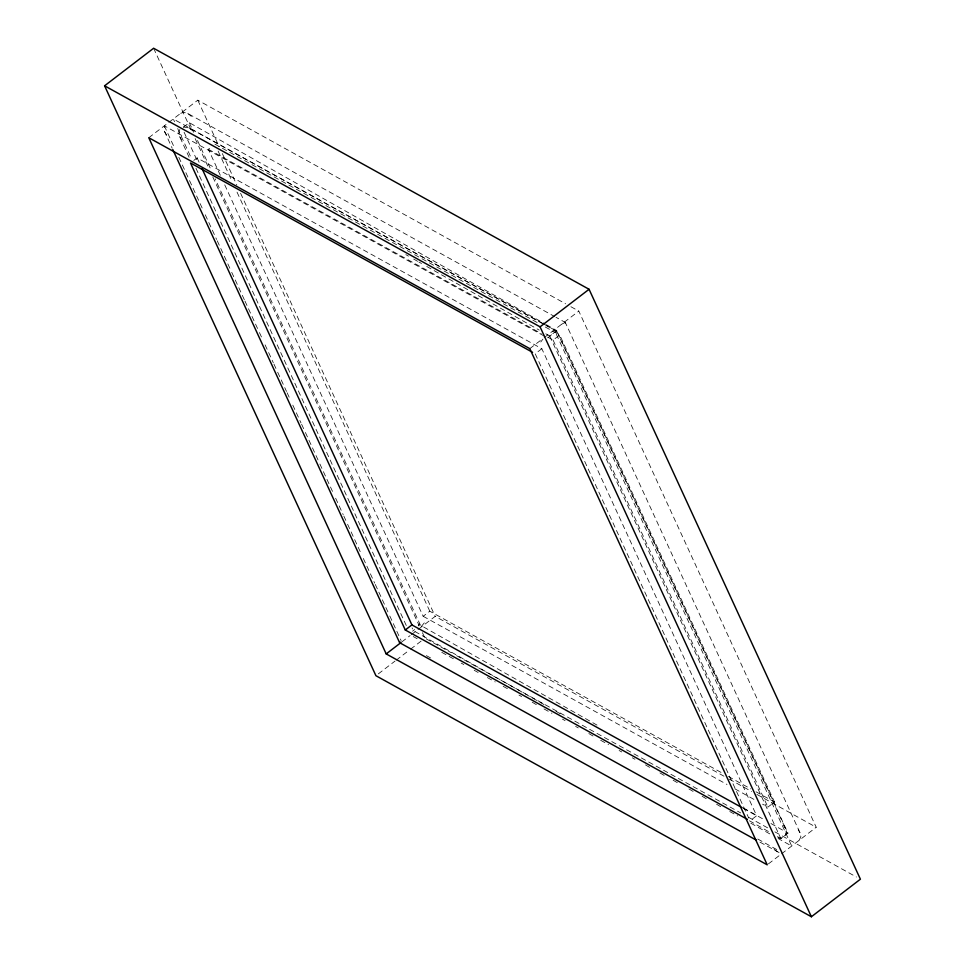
<?xml version="1.0" encoding="UTF-8"?>
<svg xmlns="http://www.w3.org/2000/svg" width="965" height="965" viewBox="0 0 965 965"><rect width="100%" height="100%" fill="white"/><g stroke="black" fill="none" stroke-linecap="round" stroke-linejoin="round"><path stroke-width="0.72" stroke-dasharray="4.83 3.62" d="M556.733 332.358L556.757 331.417L546.214 325.579M565.201 323.347L565.237 322.406L556.021 317.316M544.055 335.977L164.34 125.812L164.303 130.951L172.168 148.188M540.774 341.984L542.897 339.125M419.522 624.017L418.195 625.959M424.298 622.871L420.704 627.226M179.876 129.467L178.827 131.698L179.176 135.558L189.659 158.477M547.855 337.859L553.862 332.732L556.757 331.417M799.129 840.37L800.878 836.691L800.009 832.711L565.357 322.539M414.624 629.554L412.55 631.207M148.779 137.73L167.898 123.086M168.815 122.386L197.789 100.179L565.623 303.794M193.784 160.431L197.101 157.898L541.835 348.715L756.644 815.727L750.022 820.805M220.322 175.292L208.356 149.273L210.563 147.585M529.797 348.642L542.945 338.57M544.139 337.654L578.807 311.092L816.221 827.27L781.553 853.82M541.835 348.715L535.213 353.793L748.756 818.067M547.831 337.171L553.09 340.09L559.724 335.012L774.521 802.024L767.899 807.102L762.615 804.183M224.736 184.882L423.165 616.285L429.787 611.207L723.087 773.556M401.754 641.978L410.101 635.597M411.295 634.68L418.098 629.457M418.46 629.18L435.203 616.358L723.931 776.186M378.316 673.884L395.059 661.061M396.253 660.144L409.401 650.072M410.595 649.155L421.355 640.917M768.405 863.904L780.359 854.737M183.374 127.199L189.309 122.688L545.068 323.963M545.792 333.806L549.724 336.037L556.829 330.633L787.959 833.145L780.854 838.549L776.922 836.329M561.714 324.192L565.237 322.406M180.684 113.291L183.893 112.35L187.801 113.496L554.706 316.592M183.471 126.994L189.128 127.935L544.899 324.855M777.838 837.897C783.182 839.827 788.61 833.314 785.413 828.416L556.877 331.538M779.057 852.553L759.057 841.649M570.906 306.713L578.807 311.092M542.439 323.299L173.278 118.96L174.544 121.699M543.753 324.023L554.308 329.861L791.722 846.04L778.55 838.742M214.978 144.195L539.978 324.083M545.249 327.002L559.724 335.012M208.356 149.273L541.256 333.54M728.358 776.475L750.782 788.888M756.053 791.807L774.521 802.024M729.214 779.105L751.626 791.505M756.898 794.424L816.221 827.27M423.165 616.285L727.007 784.473M734.92 788.851L756.029 800.54M743.46 808.429L756.644 815.727M426.253 638.89L451.258 652.726M456.517 655.645L740.686 812.928M748.575 817.307L768.309 828.223M774.883 831.866L856.45 877.016M413.285 636.574L417.169 638.721M441.777 652.34L456.035 660.229M461.21 663.1L463.803 664.535M474.189 670.277L478.133 672.472M487.361 677.575L495.262 681.953M503.175 686.32L508.446 689.239M518.977 695.077L521.619 696.537M532.21 702.194L537.433 705.282M544.019 708.937L551.92 713.304M562.462 719.142L565.092 720.602M575.635 726.44L578.276 727.9M588.843 733.545L594.078 736.645M600.676 740.288L608.577 744.666M619.12 750.505L621.75 751.964M632.292 757.79L634.934 759.25M645.476 764.895L650.736 768.007M659.964 772.917L665.235 776.029M673.136 780.202L678.407 783.315M688.938 788.948L694.221 792.072M702.11 796.246L707.393 799.37M716.597 804.255L721.892 807.391M729.769 811.553L737.67 815.92M750.842 823.217L771.952 835.099M426.361 655.609L431.548 658.48M757.754 839.031L777.513 849.972M546.371 324.71L556.829 330.633M405.843 254.627L408.46 256.111M413.695 259.078L417.616 261.298M418.931 262.034L421.548 263.517M426.771 266.473L539.254 330.114M597.009 725.101L420.438 625.199L215.123 178.827M743.496 807.982L764.425 819.816M770.963 823.519L787.959 833.145M544.115 704.607L413.322 630.603L412.067 627.865M555.888 711.265L561.123 714.233M749.455 820.781L770.384 832.626M777.476 851.842L773.942 848.935M187.801 113.496L191.359 116.415M189.128 127.935L192.698 130.854M166.559 134.847L164.617 131.759M798.151 829.803L800.009 832.711M783.556 825.521L785.413 828.416M181.444 139.479L179.587 136.584M553.09 340.09L767.899 807.102M549.724 336.037L780.854 838.549M197.789 100.179L219.2 146.74M222.348 153.58L236.835 185.075M240.611 193.29L435.203 616.358M218.126 151.047L231.986 181.179M237.028 192.132L429.787 611.207M189.309 122.688L193.712 132.277M197.499 140.492L210.72 169.249M153.616 48.25L192.011 131.747M195.159 138.586L209.007 168.694M212.783 176.909L419.28 625.851M422.429 632.69L424.938 638.167M197.101 157.898L199.622 163.375M184.086 132.205L197.306 160.962M177.693 128.538L191.54 158.67M195.955 168.248L406.289 625.549M164.34 125.812L174.424 147.717M178.827 157.295L188.899 179.201M189.538 180.576L202.759 209.333M205.28 214.809L216.606 239.453M217.246 240.816L231.093 270.936M231.721 272.311L244.326 299.693M244.953 301.056L258.801 331.188M259.428 332.551L262.589 339.403M265.098 344.879L273.288 362.671M273.915 364.046L277.064 370.886M277.691 372.261L286.509 391.428M287.148 392.791L290.296 399.643M292.805 405.119L300.996 422.911M301.623 424.286L304.771 431.138M305.41 432.501L319.258 462.621M319.885 463.996L332.491 491.378M335.639 498.217L343.19 514.647M343.817 516.022L346.966 522.861M347.593 524.236L360.198 551.618M363.347 558.47L374.673 583.113M375.313 584.476L389.16 614.596M389.788 615.972L401.126 640.615"/><path stroke-width="1.45" d="M399.727 641.797L399.691 642.738L756.415 840.189M104.594 85.801L153.616 48.25L589.072 289.283L860.406 879.199L811.384 916.75L375.928 675.717L104.594 85.801L540.062 326.833L811.384 916.75M540.062 326.833L589.072 289.283M532.583 352.334L190.479 162.976L405.276 629.988L411.91 624.91L742.133 807.693M386.193 653.908L767.211 864.821L529.797 348.642L148.779 137.73L386.193 653.908L400.535 642.919M400.957 642.437L399.691 642.738M405.276 629.988L747.38 819.345M202.143 168.851L411.91 624.91M172.795 149.563L399.594 642.642"/></g></svg>
